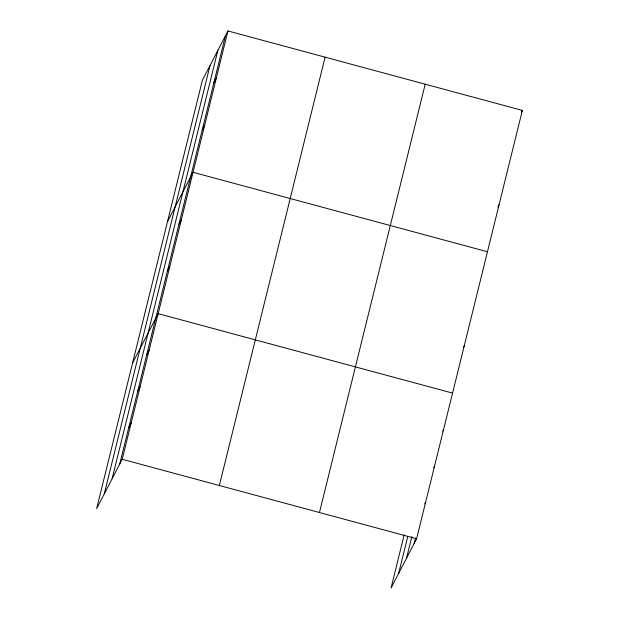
<?xml version="1.0" encoding="UTF-8"?>
<svg xmlns="http://www.w3.org/2000/svg" width="619" height="619" viewBox="0 0 619 619"><rect width="100%" height="100%" fill="white"/><g stroke="black" fill="none" stroke-linecap="round" stroke-linejoin="round"><path stroke-width="0.93" d="M104.271 493.885L210.011 65.552M112.116 478.742L217.865 50.41M119.738 464.041L225.478 35.709M227.947 30.95L202.39 80.253L96.649 508.586L122.206 459.283L227.947 30.95L522.351 110.414L416.61 538.747L391.053 588.05L404.192 534.839M219.358 485.505L325.099 57.172M319.458 512.524L425.199 84.192M398.675 573.349L407.658 536.944M406.521 558.206L411.821 536.735M414.142 543.505L415.527 537.903M213.849 82.83L216.317 78.064M202.22 129.944L204.688 125.185M167.494 221.602L193.051 172.299L487.455 251.763M178.953 224.179L181.421 219.412M167.323 271.292L169.792 266.534M132.598 362.951L158.162 313.647L452.559 393.111M146.703 354.819L149.171 350.06M137.712 391.223L140.18 386.465M128.729 427.636L131.197 422.87M521.531 112L522.351 110.414M497.854 207.025L499.084 204.649M463.368 347.584L464.196 345.998M442.747 431.11L443.575 429.524M433.764 467.515L434.584 465.929M424.773 503.92L425.593 502.334M122.206 459.283L416.61 538.747"/></g></svg>
